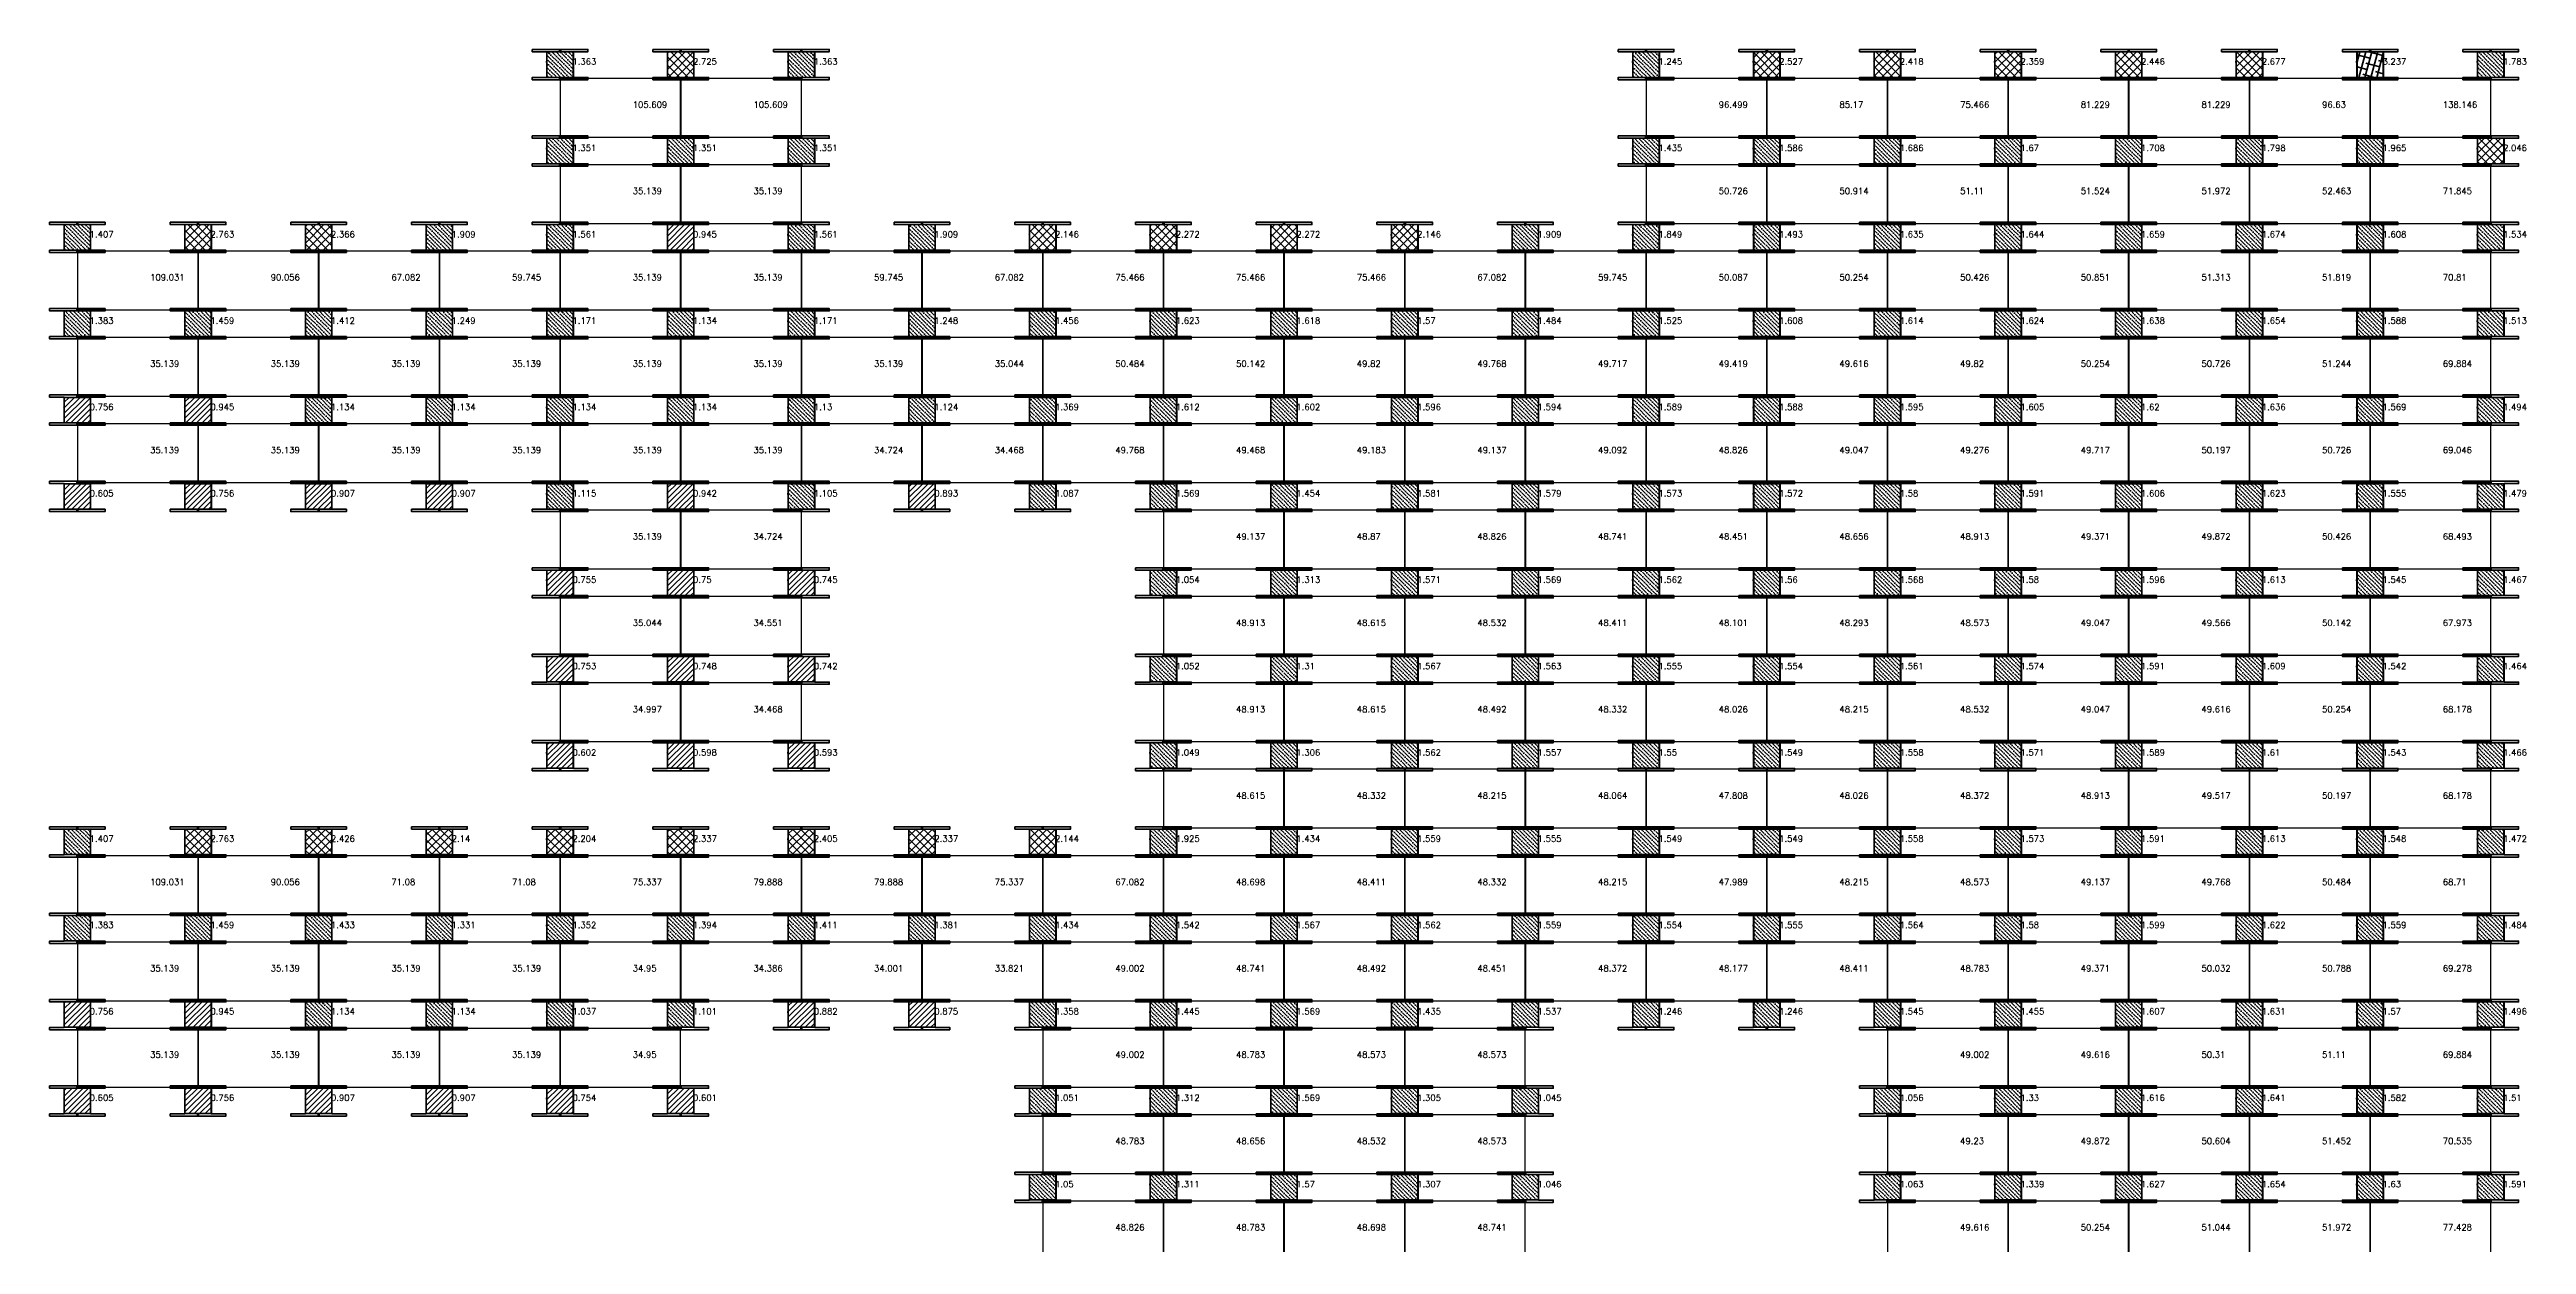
# Model space of a CAD drawing. Header units: inches. Extents: x 3750 to 10146, y -443 to 5941.
# Drawn here: x 7106 to 8708, y 3077 to 3850 of the extents above; entities that cross this region are included whole.
import ezdxf

# ---------------------------------------------------------------- set-up
doc = ezdxf.new("R2010")
doc.units = ezdxf.units.IN
doc.header["$LTSCALE"] = 50
doc.header["$MEASUREMENT"] = 0
for name, color, linetype, lineweight in [('E-PANELS', 140, 'Continuous', 30), ('E2-ECOFEET', 254, 'Continuous', 35), ('E3-ECOFEET', 254, 'Continuous', 35), ('HATCH 1', 5, 'Continuous', 35), ('HATCH 2', 140, 'Continuous', 35), ('HATCH 3', 30, 'Continuous', 35), ('HATCH 4', 200, 'Continuous', 35)]:
    doc.layers.add(name, color=color, linetype=linetype, lineweight=lineweight)
doc.layers.add('EF3 TEXT', color=7, linetype='Continuous', plot=False)
doc.layers.get('E2-ECOFEET').off()
doc.styles.add('mytext', font='romans.shx')

# ---------------------------------------------------------------- blocks, each defined once
blk = doc.blocks.new('EF3_HATCH_3')
at = {"layer": 'HATCH 3'}
h = blk.add_hatch(dxfattribs=at)
h.set_pattern_fill('ANSI37', color=256, scale=30)
h.set_pattern_definition([(45, (-119.168, -90.9187), (-2.65165, 2.65165), []), (135, (-119.168, -90.9187), (-2.65165, -2.65165), [])])
h.paths.add_polyline_path([(-8.5, -8.25), (8.5, -8.25), (8.5, 8.25), (-8.5, 8.25)])
blk.add_lwpolyline([(-8.5, -8.25), (8.5, -8.25), (8.5, 8.25), (-8.5, 8.25)], close=True, dxfattribs=at)
blk = doc.blocks.new('EF3_HATCH_2')
at = {"layer": 'HATCH 2'}
h = blk.add_hatch(dxfattribs=at)
h.set_pattern_fill('ANSI36', color=256, scale=15, angle=90)
h.set_pattern_definition([(135, (-119.168, -90.9187), (-3.64602, 0.994369), [4.6875, -0.9375, 0, -0.9375])])
h.paths.add_polyline_path([(-8.5, -8.25), (8.5, -8.25), (8.5, 8.25), (-8.5, 8.25)])
blk.add_lwpolyline([(-8.5, -8.25), (8.5, -8.25), (8.5, 8.25), (-8.5, 8.25)], close=True, dxfattribs=at)
blk = doc.blocks.new('EF3_HATCH_1')
at = {"layer": 'HATCH 1'}
h = blk.add_hatch(dxfattribs=at)
h.set_pattern_fill('ANSI31', color=256, scale=20)
h.set_pattern_definition([(45, (-119.168, -90.9187), (-1.767767, 1.767767), [])])
h.paths.add_polyline_path([(-8.5, -8.25), (8.5, -8.25), (8.5, 8.25), (-8.5, 8.25)])
blk.add_lwpolyline([(-8.5, -8.25), (8.5, -8.25), (8.5, 8.25), (-8.5, 8.25)], close=True, dxfattribs=at)
blk = doc.blocks.new('EF3_HATCH_4')
at = {"layer": 'HATCH 4'}
h = blk.add_hatch(dxfattribs=at)
h.set_pattern_fill('ANSI38', color=256, scale=30, angle=30)
h.set_pattern_definition([(75, (-119.168, -90.9187), (-3.62222, 0.97057), []), (165, (-119.168, -90.9187), (-8.215015, -1.68108), [9.375, -5.625])])
h.paths.add_polyline_path([(-8.5, -8.25), (8.5, -8.25), (8.5, 8.25), (-8.5, 8.25)])
blk.add_lwpolyline([(-8.5, -8.25), (8.5, -8.25), (8.5, 8.25), (-8.5, 8.25)], close=True, dxfattribs=at)
blk = doc.blocks.new('YINGLI 305W 10DEG')
at = {"layer": 'E-PANELS'}
blk.add_lwpolyline([(0, 0), (77.56, 0), (77.56, -38.4), (0, -38.4)], close=True, dxfattribs=at)
blk = doc.blocks.new('EF3')
at = {"layer": 'E3-ECOFEET', "color": 5}
for points in [[(0, 0), (0, -1.5), (9.4, -1.5), (9.4, -18.1), (0, -18.1), (0, -19.6), (36, -19.6), (36, -18.1), (26.6, -18.1), (26.6, -1.5), (36, -1.5), (36, 0), (0, 0)], [(8.8, -8.1), (8.9, -8.1)]]:
    blk.add_lwpolyline(points, dxfattribs=at)
at = {"layer": 'E3-ECOFEET'}
for points in [[(17.2, -1), (17.8, -1), (17.8, -0.5)], [(18.2, -0.5), (18.2, -1), (18.8, -1)], [(17.2, -18.5), (17.8, -18.5), (17.8, -19)], [(18.2, -19), (18.2, -18.5), (18.8, -18.5)]]:
    blk.add_lwpolyline(points, dxfattribs=at)

msp = doc.modelspace()

# ---------------------------------------------------------------- block references
at = {"layer": 'E-PANELS'}
for p in [(7436.2, 3831.9, -1022.9), (7514.3, 3831.9, -1022.9), (8138.8, 3831.9, -1022.9), (8216.8, 3831.9, -1022.9), (8294.9, 3831.9, -1022.9), (8372.9, 3831.9, -1022.9), (8451, 3831.9, -1022.9), (8529.1, 3831.9, -1022.9), (8607.1, 3831.9, -1022.9), (7436.2, 3776, -1022.9), (7514.3, 3776, -1022.9), (8138.8, 3776, -1022.9), (8216.8, 3776, -1022.9), (8294.9, 3776, -1022.9), (8372.9, 3776, -1022.9), (8451, 3776, -1022.9), (8529.1, 3776, -1022.9), (8607.1, 3776, -1022.9), (7124, 3720.1, -1022.9), (7202, 3720.1, -1022.9), (7280.1, 3720.1, -1022.9), (7358.2, 3720.1, -1022.9), (7436.2, 3720.1, -1022.9), (7514.3, 3720.1, -1022.9), (7592.3, 3720.1, -1022.9), (7670.4, 3720.1, -1022.9), (7748.5, 3720.1, -1022.9), (7826.5, 3720.1, -1022.9), (7904.6, 3720.1, -1022.9), (7982.6, 3720.1, -1022.9), (8060.7, 3720.1, -1022.9), (8138.8, 3720.1, -1022.9), (8216.8, 3720.1, -1022.9), (8294.9, 3720.1, -1022.9), (8372.9, 3720.1, -1022.9), (8451, 3720.1, -1022.9), (8529.1, 3720.1, -1022.9), (8607.1, 3720.1, -1022.9), (7124, 3664.2, -1022.9), (7202, 3664.2, -1022.9), (7280.1, 3664.2, -1022.9), (7358.2, 3664.2, -1022.9), (7436.2, 3664.2, -1022.9), (7514.3, 3664.2, -1022.9), (7592.3, 3664.2, -1022.9), (7670.4, 3664.2, -1022.9), (7748.5, 3664.2, -1022.9), (7826.5, 3664.2, -1022.9), (7904.6, 3664.2, -1022.9), (7982.6, 3664.2, -1022.9), (8060.7, 3664.2, -1022.9), (8138.8, 3664.2, -1022.9), (8216.8, 3664.2, -1022.9), (8294.9, 3664.2, -1022.9), (8372.9, 3664.2, -1022.9), (8451, 3664.2, -1022.9), (8529.1, 3664.2, -1022.9), (8607.1, 3664.2, -1022.9), (7124, 3608.3, -1022.9), (7202, 3608.3, -1022.9), (7280.1, 3608.3, -1022.9), (7358.2, 3608.3, -1022.9), (7436.2, 3608.3, -1022.9), (7514.3, 3608.3, -1022.9), (7592.3, 3608.3, -1022.9), (7670.4, 3608.3, -1022.9), (7748.5, 3608.3, -1022.9), (7826.5, 3608.3, -1022.9), (7904.6, 3608.3, -1022.9), (7982.6, 3608.3, -1022.9), (8060.7, 3608.3, -1022.9), (8138.8, 3608.3, -1022.9), (8216.8, 3608.3, -1022.9), (8294.9, 3608.3, -1022.9), (8372.9, 3608.3, -1022.9), (8451, 3608.3, -1022.9), (8529.1, 3608.3, -1022.9), (8607.1, 3608.3, -1022.9), (7436.2, 3552.4, -1022.9), (7514.3, 3552.4, -1022.9), (7826.5, 3552.4, -1022.9), (7904.6, 3552.4, -1022.9), (7982.6, 3552.4, -1022.9), (8060.7, 3552.4, -1022.9), (8138.8, 3552.4, -1022.9), (8216.8, 3552.4, -1022.9), (8294.9, 3552.4, -1022.9), (8372.9, 3552.4, -1022.9), (8451, 3552.4, -1022.9), (8529.1, 3552.4, -1022.9), (8607.1, 3552.4, -1022.9), (7436.2, 3496.5, -1022.9), (7514.3, 3496.5, -1022.9), (7826.5, 3496.5, -1022.9), (7904.6, 3496.5, -1022.9), (7982.6, 3496.5, -1022.9), (8060.7, 3496.5, -1022.9), (8138.8, 3496.5, -1022.9), (8216.8, 3496.5, -1022.9), (8294.9, 3496.5, -1022.9), (8372.9, 3496.5, -1022.9), (8451, 3496.5, -1022.9), (8529.1, 3496.5, -1022.9), (8607.1, 3496.5, -1022.9), (7436.2, 3440.6, -1022.9), (7514.3, 3440.6, -1022.9), (7826.5, 3440.6, -1022.9), (7904.6, 3440.6, -1022.9), (7982.6, 3440.6, -1022.9), (8060.7, 3440.6, -1022.9), (8138.8, 3440.6, -1022.9), (8216.8, 3440.6, -1022.9), (8294.9, 3440.6, -1022.9), (8372.9, 3440.6, -1022.9), (8451, 3440.6, -1022.9), (8529.1, 3440.6, -1022.9), (8607.1, 3440.6, -1022.9), (7826.5, 3384.7, -1022.9), (7904.6, 3384.7, -1022.9), (7982.6, 3384.7, -1022.9), (8060.7, 3384.7, -1022.9), (8138.8, 3384.7, -1022.9), (8216.8, 3384.7, -1022.9), (8294.9, 3384.7, -1022.9), (8372.9, 3384.7, -1022.9), (8451, 3384.7, -1022.9), (8529.1, 3384.7, -1022.9), (8607.1, 3384.7, -1022.9), (7124, 3328.8, -1022.9), (7202, 3328.8, -1022.9), (7280.1, 3328.8, -1022.9), (7358.2, 3328.8, -1022.9), (7436.2, 3328.8, -1022.9), (7514.3, 3328.8, -1022.9), (7592.3, 3328.8, -1022.9), (7670.4, 3328.8, -1022.9), (7748.5, 3328.8, -1022.9), (7826.5, 3328.8, -1022.9), (7904.6, 3328.8, -1022.9), (7982.6, 3328.8, -1022.9), (8060.7, 3328.8, -1022.9), (8138.8, 3328.8, -1022.9), (8216.8, 3328.8, -1022.9), (8294.9, 3328.8, -1022.9), (8372.9, 3328.8, -1022.9), (8451, 3328.8, -1022.9), (8529.1, 3328.8, -1022.9), (8607.1, 3328.8, -1022.9), (7124, 3272.9, -1022.9), (7202, 3272.9, -1022.9), (7280.1, 3272.9, -1022.9), (7358.2, 3272.9, -1022.9), (7436.2, 3272.9, -1022.9), (7514.3, 3272.9, -1022.9), (7592.3, 3272.9, -1022.9), (7670.4, 3272.9, -1022.9), (7748.5, 3272.9, -1022.9), (7826.5, 3272.9, -1022.9), (7904.6, 3272.9, -1022.9), (7982.6, 3272.9, -1022.9), (8060.7, 3272.9, -1022.9), (8138.8, 3272.9, -1022.9), (8216.8, 3272.9, -1022.9), (8294.9, 3272.9, -1022.9), (8372.9, 3272.9, -1022.9), (8451, 3272.9, -1022.9), (8529.1, 3272.9, -1022.9), (8607.1, 3272.9, -1022.9), (7124, 3217, -1022.9), (7202, 3217, -1022.9), (7280.1, 3217, -1022.9), (7358.2, 3217, -1022.9), (7436.2, 3217, -1022.9), (7748.5, 3217, -1022.9), (7826.5, 3217, -1022.9), (7904.6, 3217, -1022.9), (7982.6, 3217, -1022.9), (8294.9, 3217, -1022.9), (8372.9, 3217, -1022.9), (8451, 3217, -1022.9), (8529.1, 3217, -1022.9), (8607.1, 3217, -1022.9), (7748.5, 3161.1, -1022.9), (7826.5, 3161.1, -1022.9), (7904.6, 3161.1, -1022.9), (7982.6, 3161.1, -1022.9), (8294.9, 3161.1, -1022.9), (8372.9, 3161.1, -1022.9), (8451, 3161.1, -1022.9), (8529.1, 3161.1, -1022.9), (8607.1, 3161.1, -1022.9), (7748.5, 3105.2, -1022.9), (7826.5, 3105.2, -1022.9), (7904.6, 3105.2, -1022.9), (7982.6, 3105.2, -1022.9), (8294.9, 3105.2, -1022.9), (8372.9, 3105.2, -1022.9), (8451, 3105.2, -1022.9), (8529.1, 3105.2, -1022.9), (8607.1, 3105.2, -1022.9)]:
    msp.add_blockref('YINGLI 305W 10DEG', p, dxfattribs=at)
at = {"layer": 'E2-ECOFEET'}
for p in [(7418, 3850.4, -1022.9), (7496, 3850.4, -1022.9), (7574.1, 3850.4, -1022.9), (8120.5, 3850.4, -1022.9), (8198.6, 3850.4, -1022.9), (8276.6, 3850.4, -1022.9), (8354.7, 3850.4, -1022.9), (8432.7, 3850.4, -1022.9), (8510.8, 3850.4, -1022.9), (8588.9, 3850.4, -1022.9), (8666.9, 3850.4, -1022.9), (7418, 3794.5, -1022.9), (7496, 3794.5, -1022.9), (7574.1, 3794.5, -1022.9), (8120.5, 3794.5, -1022.9), (8198.6, 3794.5, -1022.9), (8276.6, 3794.5, -1022.9), (8354.7, 3794.5, -1022.9), (8432.7, 3794.5, -1022.9), (8510.8, 3794.5, -1022.9), (8588.9, 3794.5, -1022.9), (8666.9, 3794.5, -1022.9), (7105.7, 3738.6, -1022.9), (7183.8, 3738.6, -1022.9), (7261.8, 3738.6, -1022.9), (7339.9, 3738.6, -1022.9), (7418, 3738.6, -1022.9), (7496, 3738.6, -1022.9), (7574.1, 3738.6, -1022.9), (7652.1, 3738.6, -1022.9), (7730.2, 3738.6, -1022.9), (7808.3, 3738.6, -1022.9), (7886.3, 3738.6, -1022.9), (7964.4, 3738.6, -1022.9), (8042.4, 3738.6, -1022.9), (8120.5, 3738.6, -1022.9), (8198.6, 3738.6, -1022.9), (8276.6, 3738.6, -1022.9), (8354.7, 3738.6, -1022.9), (8432.7, 3738.6, -1022.9), (8510.8, 3738.6, -1022.9), (8588.9, 3738.6, -1022.9), (8666.9, 3738.6, -1022.9), (7105.7, 3682.7, -1022.9), (7183.8, 3682.7, -1022.9), (7261.8, 3682.7, -1022.9), (7339.9, 3682.7, -1022.9), (7418, 3682.7, -1022.9), (7496, 3682.7, -1022.9), (7574.1, 3682.7, -1022.9), (7652.1, 3682.7, -1022.9), (7730.2, 3682.7, -1022.9), (7808.3, 3682.7, -1022.9), (7886.3, 3682.7, -1022.9), (7964.4, 3682.7, -1022.9), (8042.4, 3682.7, -1022.9), (8120.5, 3682.7, -1022.9), (8198.6, 3682.7, -1022.9), (8276.6, 3682.7, -1022.9), (8354.7, 3682.7, -1022.9), (8432.7, 3682.7, -1022.9), (8510.8, 3682.7, -1022.9), (8588.9, 3682.7, -1022.9), (8666.9, 3682.7, -1022.9), (7105.7, 3626.8, -1022.9), (7183.8, 3626.8, -1022.9), (7261.8, 3626.8, -1022.9), (7339.9, 3626.8, -1022.9), (7418, 3626.8, -1022.9), (7496, 3626.8, -1022.9), (7574.1, 3626.8, -1022.9), (7652.1, 3626.8, -1022.9), (7730.2, 3626.8, -1022.9), (7808.3, 3626.8, -1022.9), (7886.3, 3626.8, -1022.9), (7964.4, 3626.8, -1022.9), (8042.4, 3626.8, -1022.9), (8120.5, 3626.8, -1022.9), (8198.6, 3626.8, -1022.9), (8276.6, 3626.8, -1022.9), (8354.7, 3626.8, -1022.9), (8432.7, 3626.8, -1022.9), (8510.8, 3626.8, -1022.9), (8588.9, 3626.8, -1022.9), (8666.9, 3626.8, -1022.9), (7105.7, 3570.9, -1022.9), (7183.8, 3570.9, -1022.9), (7261.8, 3570.9, -1022.9), (7339.9, 3570.9, -1022.9), (7418, 3570.9, -1022.9), (7496, 3570.9, -1022.9), (7574.1, 3570.9, -1022.9), (7652.1, 3570.9, -1022.9), (7730.2, 3570.9, -1022.9), (7808.3, 3570.9, -1022.9), (7886.3, 3570.9, -1022.9), (7964.4, 3570.9, -1022.9), (8042.4, 3570.9, -1022.9), (8120.5, 3570.9, -1022.9), (8198.6, 3570.9, -1022.9), (8276.6, 3570.9, -1022.9), (8354.7, 3570.9, -1022.9), (8432.7, 3570.9, -1022.9), (8510.8, 3570.9, -1022.9), (8588.9, 3570.9, -1022.9), (8666.9, 3570.9, -1022.9), (7418, 3515, -1022.9), (7496, 3515, -1022.9), (7574.1, 3515, -1022.9), (7808.3, 3515, -1022.9), (7886.3, 3515, -1022.9), (7964.4, 3515, -1022.9), (8042.4, 3515, -1022.9), (8120.5, 3515, -1022.9), (8198.6, 3515, -1022.9), (8276.6, 3515, -1022.9), (8354.7, 3515, -1022.9), (8432.7, 3515, -1022.9), (8510.8, 3515, -1022.9), (8588.9, 3515, -1022.9), (8666.9, 3515, -1022.9), (7418, 3459.1, -1022.9), (7496, 3459.1, -1022.9), (7574.1, 3459.1, -1022.9), (7808.3, 3459.1, -1022.9), (7886.3, 3459.1, -1022.9), (7964.4, 3459.1, -1022.9), (8042.4, 3459.1, -1022.9), (8120.5, 3459.1, -1022.9), (8198.6, 3459.1, -1022.9), (8276.6, 3459.1, -1022.9), (8354.7, 3459.1, -1022.9), (8432.7, 3459.1, -1022.9), (8510.8, 3459.1, -1022.9), (8588.9, 3459.1, -1022.9), (8666.9, 3459.1, -1022.9), (7418, 3403.2, -1022.9), (7496, 3403.2, -1022.9), (7574.1, 3403.2, -1022.9), (7808.3, 3403.2, -1022.9), (7886.3, 3403.2, -1022.9), (7964.4, 3403.2, -1022.9), (8042.4, 3403.2, -1022.9), (8120.5, 3403.2, -1022.9), (8198.6, 3403.2, -1022.9), (8276.6, 3403.2, -1022.9), (8354.7, 3403.2, -1022.9), (8432.7, 3403.2, -1022.9), (8510.8, 3403.2, -1022.9), (8588.9, 3403.2, -1022.9), (8666.9, 3403.2, -1022.9), (7105.7, 3347.3, -1022.9), (7183.8, 3347.3, -1022.9), (7261.8, 3347.3, -1022.9), (7339.9, 3347.3, -1022.9), (7418, 3347.3, -1022.9), (7496, 3347.3, -1022.9), (7574.1, 3347.3, -1022.9), (7652.1, 3347.3, -1022.9), (7730.2, 3347.3, -1022.9), (7808.3, 3347.3, -1022.9), (7886.3, 3347.3, -1022.9), (7964.4, 3347.3, -1022.9), (8042.4, 3347.3, -1022.9), (8120.5, 3347.3, -1022.9), (8198.6, 3347.3, -1022.9), (8276.6, 3347.3, -1022.9), (8354.7, 3347.3, -1022.9), (8432.7, 3347.3, -1022.9), (8510.8, 3347.3, -1022.9), (8588.9, 3347.3, -1022.9), (8666.9, 3347.3, -1022.9), (7105.7, 3291.4, -1022.9), (7183.8, 3291.4, -1022.9), (7261.8, 3291.4, -1022.9), (7339.9, 3291.4, -1022.9), (7418, 3291.4, -1022.9), (7496, 3291.4, -1022.9), (7574.1, 3291.4, -1022.9), (7652.1, 3291.4, -1022.9), (7730.2, 3291.4, -1022.9), (7808.3, 3291.4, -1022.9), (7886.3, 3291.4, -1022.9), (7964.4, 3291.4, -1022.9), (8042.4, 3291.4, -1022.9), (8120.5, 3291.4, -1022.9), (8198.6, 3291.4, -1022.9), (8276.6, 3291.4, -1022.9), (8354.7, 3291.4, -1022.9), (8432.7, 3291.4, -1022.9), (8510.8, 3291.4, -1022.9), (8588.9, 3291.4, -1022.9), (8666.9, 3291.4, -1022.9), (7105.7, 3235.5, -1022.9), (7183.8, 3235.5, -1022.9), (7261.8, 3235.5, -1022.9), (7339.9, 3235.5, -1022.9), (7418, 3235.5, -1022.9), (7496, 3235.5, -1022.9), (7574.1, 3235.5, -1022.9), (7652.1, 3235.5, -1022.9), (7730.2, 3235.5, -1022.9), (7808.3, 3235.5, -1022.9), (7886.3, 3235.5, -1022.9), (7964.4, 3235.5, -1022.9), (8042.4, 3235.5, -1022.9), (8120.5, 3235.5, -1022.9), (8198.6, 3235.5, -1022.9), (8276.6, 3235.5, -1022.9), (8354.7, 3235.5, -1022.9), (8432.7, 3235.5, -1022.9), (8510.8, 3235.5, -1022.9), (8588.9, 3235.5, -1022.9), (8666.9, 3235.5, -1022.9), (7105.7, 3179.6, -1022.9), (7183.8, 3179.6, -1022.9), (7261.8, 3179.6, -1022.9), (7339.9, 3179.6, -1022.9), (7418, 3179.6, -1022.9), (7496, 3179.6, -1022.9), (7730.2, 3179.6, -1022.9), (7808.3, 3179.6, -1022.9), (7886.3, 3179.6, -1022.9), (7964.4, 3179.6, -1022.9), (8042.4, 3179.6, -1022.9), (8276.6, 3179.6, -1022.9), (8354.7, 3179.6, -1022.9), (8432.7, 3179.6, -1022.9), (8510.8, 3179.6, -1022.9), (8588.9, 3179.6, -1022.9), (8666.9, 3179.6, -1022.9), (7730.2, 3123.8, -1022.9), (7808.3, 3123.8, -1022.9), (7886.3, 3123.8, -1022.9), (7964.4, 3123.8, -1022.9), (8042.4, 3123.8, -1022.9), (8276.6, 3123.8, -1022.9), (8354.7, 3123.8, -1022.9), (8432.7, 3123.8, -1022.9), (8510.8, 3123.8, -1022.9), (8588.9, 3123.8, -1022.9), (8666.9, 3123.8, -1022.9)]:
    msp.add_blockref('EF3', p, dxfattribs=at)
at = {"layer": 'HATCH 1'}
for p in [(7514, 3728.8), (7123.7, 3617), (7201.8, 3617), (7123.7, 3561.1), (7201.8, 3561.1), (7279.8, 3561.1), (7357.9, 3561.1), (7514, 3561.1), (7670.1, 3561.1), (7436, 3505.2), (7514, 3505.2), (7592.1, 3505.2), (7436, 3449.3), (7514, 3449.3), (7592.1, 3449.3), (7436, 3393.4), (7514, 3393.4), (7592.1, 3393.4), (7123.7, 3225.8), (7201.8, 3225.8), (7592.1, 3225.8), (7670.1, 3225.8), (7123.7, 3169.9), (7201.8, 3169.9), (7279.8, 3169.9), (7357.9, 3169.9), (7436, 3169.9), (7514, 3169.9)]:
    msp.add_blockref('EF3_HATCH_1', p, dxfattribs=at)
at = {"layer": 'HATCH 2'}
for p in [(7436, 3840.6), (7592.1, 3840.6), (8138.5, 3840.6), (8684.9, 3840.6), (7436, 3784.7), (7514, 3784.7), (7592.1, 3784.7), (8138.5, 3784.7), (8216.6, 3784.7), (8294.6, 3784.7), (8372.7, 3784.7), (8450.7, 3784.7), (8528.8, 3784.7), (8606.9, 3784.7), (7123.7, 3728.8), (7357.9, 3728.8), (7436, 3728.8), (7592.1, 3728.8), (7670.1, 3728.8), (8060.4, 3728.8), (8138.5, 3728.8), (8216.6, 3728.8), (8294.6, 3728.8), (8372.7, 3728.8), (8450.7, 3728.8), (8528.8, 3728.8), (8606.9, 3728.8), (8684.9, 3728.8), (7123.7, 3672.9), (7201.8, 3672.9), (7279.8, 3672.9), (7357.9, 3672.9), (7436, 3672.9), (7514, 3672.9), (7592.1, 3672.9), (7670.1, 3672.9), (7748.2, 3672.9), (7826.3, 3672.9), (7904.3, 3672.9), (7982.4, 3672.9), (8060.4, 3672.9), (8138.5, 3672.9), (8216.6, 3672.9), (8294.6, 3672.9), (8372.7, 3672.9), (8450.7, 3672.9), (8528.8, 3672.9), (8606.9, 3672.9), (8684.9, 3672.9), (7279.8, 3617), (7357.9, 3617), (7436, 3617), (7514, 3617), (7592.1, 3617), (7670.1, 3617), (7748.2, 3617), (7826.3, 3617), (7904.3, 3617), (7982.4, 3617), (8060.4, 3617), (8138.5, 3617), (8216.6, 3617), (8294.6, 3617), (8372.7, 3617), (8450.7, 3617), (8528.8, 3617), (8606.9, 3617), (8684.9, 3617), (7436, 3561.1), (7592.1, 3561.1), (7748.2, 3561.1), (7826.3, 3561.1), (7904.3, 3561.1), (7982.4, 3561.1), (8060.4, 3561.1), (8138.5, 3561.1), (8216.6, 3561.1), (8294.6, 3561.1), (8372.7, 3561.1), (8450.7, 3561.1), (8528.8, 3561.1), (8606.9, 3561.1), (8684.9, 3561.1), (7826.3, 3505.2), (7904.3, 3505.2), (7982.4, 3505.2), (8060.4, 3505.2), (8138.5, 3505.2), (8216.6, 3505.2), (8294.6, 3505.2), (8372.7, 3505.2), (8450.7, 3505.2), (8528.8, 3505.2), (8606.9, 3505.2), (8684.9, 3505.2), (7826.3, 3449.3), (7904.3, 3449.3), (7982.4, 3449.3), (8060.4, 3449.3), (8138.5, 3449.3), (8216.6, 3449.3), (8294.6, 3449.3), (8372.7, 3449.3), (8450.7, 3449.3), (8528.8, 3449.3), (8606.9, 3449.3), (8684.9, 3449.3), (7826.3, 3393.4), (7904.3, 3393.4), (7982.4, 3393.4), (8060.4, 3393.4), (8138.5, 3393.4), (8216.6, 3393.4), (8294.6, 3393.4), (8372.7, 3393.4), (8450.7, 3393.4), (8528.8, 3393.4), (8606.9, 3393.4), (8684.9, 3393.4), (7123.7, 3337.6), (7826.3, 3337.6), (7904.3, 3337.6), (7982.4, 3337.6), (8060.4, 3337.6), (8138.5, 3337.6), (8216.6, 3337.6), (8294.6, 3337.6), (8372.7, 3337.6), (8450.7, 3337.6), (8528.8, 3337.6), (8606.9, 3337.6), (8684.9, 3337.6), (7123.7, 3281.7), (7201.8, 3281.7), (7279.8, 3281.7), (7357.9, 3281.7), (7436, 3281.7), (7514, 3281.7), (7592.1, 3281.7), (7670.1, 3281.7), (7748.2, 3281.7), (7826.3, 3281.7), (7904.3, 3281.7), (7982.4, 3281.7), (8060.4, 3281.7), (8138.5, 3281.7), (8216.6, 3281.7), (8294.6, 3281.7), (8372.7, 3281.7), (8450.7, 3281.7), (8528.8, 3281.7), (8606.9, 3281.7), (8684.9, 3281.7), (7279.8, 3225.8), (7357.9, 3225.8), (7436, 3225.8), (7514, 3225.8), (7748.2, 3225.8), (7826.3, 3225.8), (7904.3, 3225.8), (7982.4, 3225.8), (8060.4, 3225.8), (8138.5, 3225.8), (8216.6, 3225.8), (8294.6, 3225.8), (8372.7, 3225.8), (8450.7, 3225.8), (8528.8, 3225.8), (8606.9, 3225.8), (8684.9, 3225.8), (7748.2, 3169.9), (7826.3, 3169.9), (7904.3, 3169.9), (7982.4, 3169.9), (8060.4, 3169.9), (8294.6, 3169.9), (8372.7, 3169.9), (8450.7, 3169.9), (8528.8, 3169.9), (8606.9, 3169.9), (8684.9, 3169.9), (7748.2, 3114), (7826.3, 3114), (7904.3, 3114), (7982.4, 3114), (8060.4, 3114), (8294.6, 3114), (8372.7, 3114), (8450.7, 3114), (8528.8, 3114), (8606.9, 3114), (8684.9, 3114)]:
    msp.add_blockref('EF3_HATCH_2', p, dxfattribs=at)
at = {"layer": 'HATCH 3'}
for p in [(7514, 3840.6), (8216.6, 3840.6), (8294.6, 3840.6), (8372.7, 3840.6), (8450.7, 3840.6), (8528.8, 3840.6), (8684.9, 3784.7), (7201.8, 3728.8), (7279.8, 3728.8), (7748.2, 3728.8), (7826.3, 3728.8), (7904.3, 3728.8), (7982.4, 3728.8), (7201.8, 3337.6), (7279.8, 3337.6), (7357.9, 3337.6), (7436, 3337.6), (7514, 3337.6), (7592.1, 3337.6), (7670.1, 3337.6), (7748.2, 3337.6)]:
    msp.add_blockref('EF3_HATCH_3', p, dxfattribs=at)
at = {"layer": 'HATCH 4'}
msp.add_blockref('EF3_HATCH_4', (8606.9, 3840.6), dxfattribs=at)

# ---------------------------------------------------------------- texts
at = {"layer": 'EF3 TEXT', "style": 'mytext'}
for s, p in [('1.363', (7444, 3840.6)), ('2.725', (7522, 3840.6)), ('1.363', (7600.1, 3840.6)), ('1.245', (8146.5, 3840.6)), ('2.527', (8224.6, 3840.6)), ('2.418', (8302.6, 3840.6)), ('2.359', (8380.7, 3840.6)), ('2.446', (8458.7, 3840.6)), ('2.677', (8536.8, 3840.6)), ('3.237', (8614.9, 3840.6)), ('1.783', (8692.9, 3840.6)), ('105.609', (7483, 3812.7)), ('105.609', (7561.1, 3812.7)), ('96.499', (8185.5, 3812.7)), ('85.17', (8263.6, 3812.7)), ('75.466', (8341.7, 3812.7)), ('81.229', (8419.7, 3812.7)), ('81.229', (8497.8, 3812.7)), ('96.63', (8575.8, 3812.7)), ('138.146', (8653.9, 3812.7)), ('1.351', (7444, 3784.7)), ('1.351', (7522, 3784.7)), ('1.351', (7600.1, 3784.7)), ('1.435', (8146.5, 3784.7)), ('1.586', (8224.6, 3784.7)), ('1.686', (8302.6, 3784.7)), ('1.67', (8380.7, 3784.7)), ('1.708', (8458.7, 3784.7)), ('1.798', (8536.8, 3784.7)), ('1.965', (8614.9, 3784.7)), ('2.046', (8692.9, 3784.7)), ('35.139', (7483, 3756.8)), ('35.139', (7561.1, 3756.8)), ('50.726', (8185.5, 3756.8)), ('50.914', (8263.6, 3756.8)), ('51.11', (8341.7, 3756.8)), ('51.524', (8419.7, 3756.8)), ('51.972', (8497.8, 3756.8)), ('52.463', (8575.8, 3756.8)), ('71.845', (8653.9, 3756.8)), ('1.407', (7131.7, 3728.8)), ('2.763', (7209.8, 3728.8)), ('2.366', (7287.8, 3728.8)), ('1.909', (7365.9, 3728.8)), ('1.561', (7444, 3728.8)), ('0.945', (7522, 3728.8)), ('1.561', (7600.1, 3728.8)), ('1.909', (7678.1, 3728.8)), ('2.146', (7756.2, 3728.8)), ('2.272', (7834.3, 3728.8)), ('2.272', (7912.3, 3728.8)), ('2.146', (7990.4, 3728.8)), ('1.909', (8068.4, 3728.8)), ('1.849', (8146.5, 3728.8)), ('1.493', (8224.6, 3728.8)), ('1.635', (8302.6, 3728.8)), ('1.644', (8380.7, 3728.8)), ('1.659', (8458.7, 3728.8)), ('1.674', (8536.8, 3728.8)), ('1.608', (8614.9, 3728.8)), ('1.534', (8692.9, 3728.8)), ('109.031', (7170.8, 3700.9)), ('90.056', (7248.8, 3700.9)), ('67.082', (7326.9, 3700.9)), ('59.745', (7404.9, 3700.9)), ('35.139', (7483, 3700.9)), ('35.139', (7561.1, 3700.9)), ('59.745', (7639.1, 3700.9)), ('67.082', (7717.2, 3700.9)), ('75.466', (7795.2, 3700.9)), ('75.466', (7873.3, 3700.9)), ('75.466', (7951.4, 3700.9)), ('67.082', (8029.4, 3700.9)), ('59.745', (8107.5, 3700.9)), ('50.087', (8185.5, 3700.9)), ('50.254', (8263.6, 3700.9)), ('50.426', (8341.7, 3700.9)), ('50.851', (8419.7, 3700.9)), ('51.313', (8497.8, 3700.9)), ('51.819', (8575.8, 3700.9)), ('70.81', (8653.9, 3700.9)), ('1.383', (7131.7, 3672.9)), ('1.459', (7209.8, 3672.9)), ('1.412', (7287.8, 3672.9)), ('1.249', (7365.9, 3672.9)), ('1.171', (7444, 3672.9)), ('1.134', (7522, 3672.9)), ('1.171', (7600.1, 3672.9)), ('1.248', (7678.1, 3672.9)), ('1.456', (7756.2, 3672.9)), ('1.623', (7834.3, 3672.9)), ('1.618', (7912.3, 3672.9)), ('1.57', (7990.4, 3672.9)), ('1.484', (8068.4, 3672.9)), ('1.525', (8146.5, 3672.9)), ('1.608', (8224.6, 3672.9)), ('1.614', (8302.6, 3672.9)), ('1.624', (8380.7, 3672.9)), ('1.638', (8458.7, 3672.9)), ('1.654', (8536.8, 3672.9)), ('1.588', (8614.9, 3672.9)), ('1.513', (8692.9, 3672.9)), ('35.139', (7170.8, 3645)), ('35.139', (7248.8, 3645)), ('35.139', (7326.9, 3645)), ('35.139', (7404.9, 3645)), ('35.139', (7483, 3645)), ('35.139', (7561.1, 3645)), ('35.139', (7639.1, 3645)), ('35.044', (7717.2, 3645)), ('50.484', (7795.2, 3645)), ('50.142', (7873.3, 3645)), ('49.82', (7951.4, 3645)), ('49.768', (8029.4, 3645)), ('49.717', (8107.5, 3645)), ('49.419', (8185.5, 3645)), ('49.616', (8263.6, 3645)), ('49.82', (8341.7, 3645)), ('50.254', (8419.7, 3645)), ('50.726', (8497.8, 3645)), ('51.244', (8575.8, 3645)), ('69.884', (8653.9, 3645)), ('0.756', (7131.7, 3617)), ('0.945', (7209.8, 3617)), ('1.134', (7287.8, 3617)), ('1.134', (7365.9, 3617)), ('1.134', (7444, 3617)), ('1.134', (7522, 3617)), ('1.13', (7600.1, 3617)), ('1.124', (7678.1, 3617)), ('1.369', (7756.2, 3617)), ('1.612', (7834.3, 3617)), ('1.602', (7912.3, 3617)), ('1.596', (7990.4, 3617)), ('1.594', (8068.4, 3617)), ('1.589', (8146.5, 3617)), ('1.588', (8224.6, 3617)), ('1.595', (8302.6, 3617)), ('1.605', (8380.7, 3617)), ('1.62', (8458.7, 3617)), ('1.636', (8536.8, 3617)), ('1.569', (8614.9, 3617)), ('1.494', (8692.9, 3617)), ('35.139', (7170.8, 3589.1)), ('35.139', (7248.8, 3589.1)), ('35.139', (7326.9, 3589.1)), ('35.139', (7404.9, 3589.1)), ('35.139', (7483, 3589.1)), ('35.139', (7561.1, 3589.1)), ('34.724', (7639.1, 3589.1)), ('34.468', (7717.2, 3589.1)), ('49.768', (7795.2, 3589.1)), ('49.468', (7873.3, 3589.1)), ('49.183', (7951.4, 3589.1)), ('49.137', (8029.4, 3589.1)), ('49.092', (8107.5, 3589.1)), ('48.826', (8185.5, 3589.1)), ('49.047', (8263.6, 3589.1)), ('49.276', (8341.7, 3589.1)), ('49.717', (8419.7, 3589.1)), ('50.197', (8497.8, 3589.1)), ('50.726', (8575.8, 3589.1)), ('69.046', (8653.9, 3589.1)), ('0.605', (7131.7, 3561.1)), ('0.756', (7209.8, 3561.1)), ('0.907', (7287.8, 3561.1)), ('0.907', (7365.9, 3561.1)), ('1.115', (7444, 3561.1)), ('0.942', (7522, 3561.1)), ('1.105', (7600.1, 3561.1)), ('0.893', (7678.1, 3561.1)), ('1.087', (7756.2, 3561.1)), ('1.569', (7834.3, 3561.1)), ('1.454', (7912.3, 3561.1)), ('1.581', (7990.4, 3561.1)), ('1.579', (8068.4, 3561.1)), ('1.573', (8146.5, 3561.1)), ('1.572', (8224.6, 3561.1)), ('1.58', (8302.6, 3561.1)), ('1.591', (8380.7, 3561.1)), ('1.606', (8458.7, 3561.1)), ('1.623', (8536.8, 3561.1)), ('1.555', (8614.9, 3561.1)), ('1.479', (8692.9, 3561.1)), ('35.139', (7483, 3533.2)), ('34.724', (7561.1, 3533.2)), ('49.137', (7873.3, 3533.2)), ('48.87', (7951.4, 3533.2)), ('48.826', (8029.4, 3533.2)), ('48.741', (8107.5, 3533.2)), ('48.451', (8185.5, 3533.2)), ('48.656', (8263.6, 3533.2)), ('48.913', (8341.7, 3533.2)), ('49.371', (8419.7, 3533.2)), ('49.872', (8497.8, 3533.2)), ('50.426', (8575.8, 3533.2)), ('68.493', (8653.9, 3533.2)), ('0.755', (7444, 3505.2)), ('0.75', (7522, 3505.2)), ('0.745', (7600.1, 3505.2)), ('1.054', (7834.3, 3505.2)), ('1.313', (7912.3, 3505.2)), ('1.571', (7990.4, 3505.2)), ('1.569', (8068.4, 3505.2)), ('1.562', (8146.5, 3505.2)), ('1.56', (8224.6, 3505.2)), ('1.568', (8302.6, 3505.2)), ('1.58', (8380.7, 3505.2)), ('1.596', (8458.7, 3505.2)), ('1.613', (8536.8, 3505.2)), ('1.545', (8614.9, 3505.2)), ('1.467', (8692.9, 3505.2)), ('35.044', (7483, 3477.3)), ('34.551', (7561.1, 3477.3)), ('48.913', (7873.3, 3477.3)), ('48.615', (7951.4, 3477.3)), ('48.532', (8029.4, 3477.3)), ('48.411', (8107.5, 3477.3)), ('48.101', (8185.5, 3477.3)), ('48.293', (8263.6, 3477.3)), ('48.573', (8341.7, 3477.3)), ('49.047', (8419.7, 3477.3)), ('49.566', (8497.8, 3477.3)), ('50.142', (8575.8, 3477.3)), ('67.973', (8653.9, 3477.3)), ('0.753', (7444, 3449.3)), ('0.748', (7522, 3449.3)), ('0.742', (7600.1, 3449.3)), ('1.052', (7834.3, 3449.3)), ('1.31', (7912.3, 3449.3)), ('1.567', (7990.4, 3449.3)), ('1.563', (8068.4, 3449.3)), ('1.555', (8146.5, 3449.3)), ('1.554', (8224.6, 3449.3)), ('1.561', (8302.6, 3449.3)), ('1.574', (8380.7, 3449.3)), ('1.591', (8458.7, 3449.3)), ('1.609', (8536.8, 3449.3)), ('1.542', (8614.9, 3449.3)), ('1.464', (8692.9, 3449.3)), ('34.997', (7483, 3421.4)), ('34.468', (7561.1, 3421.4)), ('48.913', (7873.3, 3421.4)), ('48.615', (7951.4, 3421.4)), ('48.492', (8029.4, 3421.4)), ('48.332', (8107.5, 3421.4)), ('48.026', (8185.5, 3421.4)), ('48.215', (8263.6, 3421.4)), ('48.532', (8341.7, 3421.4)), ('49.047', (8419.7, 3421.4)), ('49.616', (8497.8, 3421.4)), ('50.254', (8575.8, 3421.4)), ('68.178', (8653.9, 3421.4)), ('0.602', (7444, 3393.4)), ('0.598', (7522, 3393.4)), ('0.593', (7600.1, 3393.4)), ('1.049', (7834.3, 3393.4)), ('1.306', (7912.3, 3393.4)), ('1.562', (7990.4, 3393.4)), ('1.557', (8068.4, 3393.4)), ('1.55', (8146.5, 3393.4)), ('1.549', (8224.6, 3393.4)), ('1.558', (8302.6, 3393.4)), ('1.571', (8380.7, 3393.4)), ('1.589', (8458.7, 3393.4)), ('1.61', (8536.8, 3393.4)), ('1.543', (8614.9, 3393.4)), ('1.466', (8692.9, 3393.4)), ('48.615', (7873.3, 3365.5)), ('48.332', (7951.4, 3365.5)), ('48.215', (8029.4, 3365.5)), ('48.064', (8107.5, 3365.5)), ('47.808', (8185.5, 3365.5)), ('48.026', (8263.6, 3365.5)), ('48.372', (8341.7, 3365.5)), ('48.913', (8419.7, 3365.5)), ('49.517', (8497.8, 3365.5)), ('50.197', (8575.8, 3365.5)), ('68.178', (8653.9, 3365.5)), ('1.407', (7131.7, 3337.6)), ('2.763', (7209.8, 3337.6)), ('2.426', (7287.8, 3337.6)), ('2.14', (7365.9, 3337.6)), ('2.204', (7444, 3337.6)), ('2.337', (7522, 3337.6)), ('2.405', (7600.1, 3337.6)), ('2.337', (7678.1, 3337.6)), ('2.144', (7756.2, 3337.6)), ('1.925', (7834.3, 3337.6)), ('1.434', (7912.3, 3337.6)), ('1.559', (7990.4, 3337.6)), ('1.555', (8068.4, 3337.6)), ('1.549', (8146.5, 3337.6)), ('1.549', (8224.6, 3337.6)), ('1.558', (8302.6, 3337.6)), ('1.573', (8380.7, 3337.6)), ('1.591', (8458.7, 3337.6)), ('1.613', (8536.8, 3337.6)), ('1.548', (8614.9, 3337.6)), ('1.472', (8692.9, 3337.6)), ('109.031', (7170.8, 3309.6)), ('90.056', (7248.8, 3309.6)), ('71.08', (7326.9, 3309.6)), ('71.08', (7404.9, 3309.6)), ('75.337', (7483, 3309.6)), ('79.888', (7561.1, 3309.6)), ('79.888', (7639.1, 3309.6)), ('75.337', (7717.2, 3309.6)), ('67.082', (7795.2, 3309.6)), ('48.698', (7873.3, 3309.6)), ('48.411', (7951.4, 3309.6)), ('48.332', (8029.4, 3309.6)), ('48.215', (8107.5, 3309.6)), ('47.989', (8185.5, 3309.6)), ('48.215', (8263.6, 3309.6)), ('48.573', (8341.7, 3309.6)), ('49.137', (8419.7, 3309.6)), ('49.768', (8497.8, 3309.6)), ('50.484', (8575.8, 3309.6)), ('68.71', (8653.9, 3309.6)), ('1.383', (7131.7, 3281.7)), ('1.459', (7209.8, 3281.7)), ('1.433', (7287.8, 3281.7)), ('1.331', (7365.9, 3281.7)), ('1.352', (7444, 3281.7)), ('1.394', (7522, 3281.7)), ('1.411', (7600.1, 3281.7)), ('1.381', (7678.1, 3281.7)), ('1.434', (7756.2, 3281.7)), ('1.542', (7834.3, 3281.7)), ('1.567', (7912.3, 3281.7)), ('1.562', (7990.4, 3281.7)), ('1.559', (8068.4, 3281.7)), ('1.554', (8146.5, 3281.7)), ('1.555', (8224.6, 3281.7)), ('1.564', (8302.6, 3281.7)), ('1.58', (8380.7, 3281.7)), ('1.599', (8458.7, 3281.7)), ('1.622', (8536.8, 3281.7)), ('1.559', (8614.9, 3281.7)), ('1.484', (8692.9, 3281.7)), ('35.139', (7170.8, 3253.7)), ('35.139', (7248.8, 3253.7)), ('35.139', (7326.9, 3253.7)), ('35.139', (7404.9, 3253.7)), ('34.95', (7483, 3253.7)), ('34.386', (7561.1, 3253.7)), ('34.001', (7639.1, 3253.7)), ('33.821', (7717.2, 3253.7)), ('49.002', (7795.2, 3253.7)), ('48.741', (7873.3, 3253.7)), ('48.492', (7951.4, 3253.7)), ('48.451', (8029.4, 3253.7)), ('48.372', (8107.5, 3253.7)), ('48.177', (8185.5, 3253.7)), ('48.411', (8263.6, 3253.7)), ('48.783', (8341.7, 3253.7)), ('49.371', (8419.7, 3253.7)), ('50.032', (8497.8, 3253.7)), ('50.788', (8575.8, 3253.7)), ('69.278', (8653.9, 3253.7)), ('0.756', (7131.7, 3225.8)), ('0.945', (7209.8, 3225.8)), ('1.134', (7287.8, 3225.8)), ('1.134', (7365.9, 3225.8)), ('1.037', (7444, 3225.8)), ('1.101', (7522, 3225.8)), ('0.882', (7600.1, 3225.8)), ('0.875', (7678.1, 3225.8)), ('1.358', (7756.2, 3225.8)), ('1.445', (7834.3, 3225.8)), ('1.569', (7912.3, 3225.8)), ('1.435', (7990.4, 3225.8)), ('1.537', (8068.4, 3225.8)), ('1.246', (8146.5, 3225.8)), ('1.246', (8224.6, 3225.8)), ('1.545', (8302.6, 3225.8)), ('1.455', (8380.7, 3225.8)), ('1.607', (8458.7, 3225.8)), ('1.631', (8536.8, 3225.8)), ('1.57', (8614.9, 3225.8)), ('1.496', (8692.9, 3225.8)), ('35.139', (7170.8, 3197.8)), ('35.139', (7248.8, 3197.8)), ('35.139', (7326.9, 3197.8)), ('35.139', (7404.9, 3197.8)), ('34.95', (7483, 3197.8)), ('49.002', (7795.2, 3197.8)), ('48.783', (7873.3, 3197.8)), ('48.573', (7951.4, 3197.8)), ('48.573', (8029.4, 3197.8)), ('49.002', (8341.7, 3197.8)), ('49.616', (8419.7, 3197.8)), ('50.31', (8497.8, 3197.8)), ('51.11', (8575.8, 3197.8)), ('69.884', (8653.9, 3197.8)), ('0.605', (7131.7, 3169.9)), ('0.756', (7209.8, 3169.9)), ('0.907', (7287.8, 3169.9)), ('0.907', (7365.9, 3169.9)), ('0.754', (7444, 3169.9)), ('0.601', (7522, 3169.9)), ('1.051', (7756.2, 3169.9)), ('1.312', (7834.3, 3169.9)), ('1.569', (7912.3, 3169.9)), ('1.305', (7990.4, 3169.9)), ('1.045', (8068.4, 3169.9)), ('1.056', (8302.6, 3169.9)), ('1.33', (8380.7, 3169.9)), ('1.616', (8458.7, 3169.9)), ('1.641', (8536.8, 3169.9)), ('1.582', (8614.9, 3169.9)), ('1.51', (8692.9, 3169.9)), ('48.783', (7795.2, 3141.9)), ('48.656', (7873.3, 3141.9)), ('48.532', (7951.4, 3141.9)), ('48.573', (8029.4, 3141.9)), ('49.23', (8341.7, 3141.9)), ('49.872', (8419.7, 3141.9)), ('50.604', (8497.8, 3141.9)), ('51.452', (8575.8, 3141.9)), ('70.535', (8653.9, 3141.9)), ('1.05', (7756.2, 3114)), ('1.311', (7834.3, 3114)), ('1.57', (7912.3, 3114)), ('1.307', (7990.4, 3114)), ('1.046', (8068.4, 3114)), ('1.063', (8302.6, 3114)), ('1.339', (8380.7, 3114)), ('1.627', (8458.7, 3114)), ('1.654', (8536.8, 3114)), ('1.63', (8614.9, 3114)), ('1.591', (8692.9, 3114)), ('48.826', (7795.2, 3086)), ('48.783', (7873.3, 3086)), ('48.698', (7951.4, 3086)), ('48.741', (8029.4, 3086)), ('49.616', (8341.7, 3086)), ('50.254', (8419.7, 3086)), ('51.044', (8497.8, 3086)), ('51.972', (8575.8, 3086)), ('77.428', (8653.9, 3086))]:
    msp.add_text(s, height=4, dxfattribs=at).set_placement(p)

doc.saveas('drawing.dxf')
